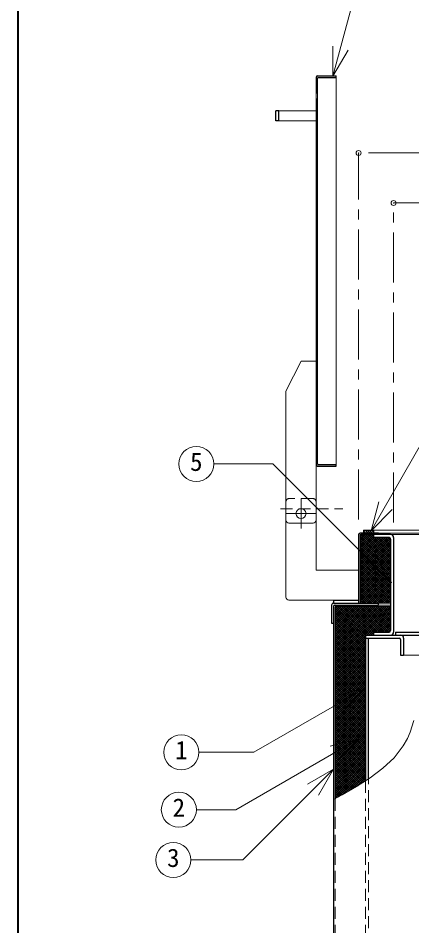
# Model space of a CAD drawing. Units: millimetres at full size, sheet at 1:10; details may follow other scales. Extents: x -2123 to 1927, y -1358 to 1452.
# Drawn here: x -2123 to -1730, y -451 to 457 of the extents above; entities that cross this region are included whole.
import ezdxf
from ezdxf.enums import TextEntityAlignment as Align

# ---------------------------------------------------------------- set-up
doc = ezdxf.new("R2010")
doc.units = ezdxf.units.MM
doc.header["$LTSCALE"] = 10
doc.header["$PDMODE"] = 32
doc.header["$PDSIZE"] = 5
doc.linetypes.add('CHAIN1', pattern=[8, 5, -1, 1, -1])
doc.linetypes.add('DASHED1', pattern=[1.8, 1.2, -0.6])
doc.layers.add('0-0', color=7, linetype='Continuous', lineweight=9)
doc.styles.add('ＭＳ ゴシック', font='')
doc.styles.get('ＭＳ ゴシック').set_extended_font_data('MS Gothic')

msp = doc.modelspace()

# ---------------------------------------------------------------- linework, layer by layer
at = {"layer": '0-0', "color": 1, "lineweight": 40}
msp.add_line((-2122.8, -1358.09), (-2122.8, 1451.91), dxfattribs=at)
at = {"layer": '0-0', "lineweight": 18}
for p, q in [((-1808.35, 398.59), (-1808.35, 428.59)), ((-1808.35, 398.59), (-1793.35, 424.57)), ((-1825.3, 381.91), (-1825.3, 375.91)), ((-1823.8, 375.91), (-1823.8, 381.91)), ((-1862.3, 363.91), (-1825.3, 363.91)), ((-1862.3, 353.91), (-1825.3, 353.91)), ((-1840.3, 113.91), (-1855.3, 83.91)), ((-1840.3, 113.91), (-1825.3, 113.91)), ((-1855.3, -45.09), (-1855.3, 83.91)), ((-1770.36, -55.77), (-1717.12, 36.44)), ((-1927.37, 11.09), (-1868.3, 11.09)), ((-1749.84, -107.37), (-1868.3, 11.09)), ((-1825.3, -45.09), (-1825.3, 10.41)), ((-1770.36, -55.77), (-1762.59, -26.79)), ((-1770.36, -55.77), (-1749.14, -34.55)), ((-1852.3, -48.09), (-1828.3, -48.09)), ((-1749.84, -107.37), (-1764.84, -81.39)), ((-1749.84, -107.37), (-1775.82, -92.37)), ((-1775.49, -212.62), (-1887.37, -277.21)), ((-1775.49, -212.62), (-1804.47, -220.38)), ((-1775.49, -212.62), (-1796.71, -233.83)), ((-1782.06, -263.47), (-1905.3, -334.62)), ((-1782.06, -263.47), (-1811.03, -271.24)), ((-1782.06, -263.47), (-1803.27, -284.68)), ((-1942.3, -277.21), (-1887.37, -277.21)), ((-1807.7, -293.98), (-1898.55, -384.84)), ((-1807.7, -293.98), (-1833.68, -308.98)), ((-1807.7, -293.98), (-1822.7, -319.96)), ((-1944.81, -334.62), (-1905.3, -334.62)), ((-1950.32, -384.84), (-1898.55, -384.84))]:
    msp.add_line(p, q, dxfattribs=at)
at = {"layer": '0-0', "color": 5, "lineweight": 25}
for p, q in [((-1825.3, 397.41), (-1825.3, 381.91)), ((-1823.8, 398.91), (-1805.3, 398.91)), ((-1823.8, 381.91), (-1823.8, 396.66)), ((-1825.3, 381.91), (-1823.8, 381.91)), ((-1825.3, 375.91), (-1823.8, 375.91)), ((-1825.3, 375.91), (-1825.3, 10.41)), ((-1823.8, 11.16), (-1823.8, 375.91)), ((-1862.3, 363.91), (-1865.3, 363.91)), ((-1862.3, 353.91), (-1862.3, 363.91)), ((-1823.05, 10.41), (-1805.3, 10.41)), ((-1805.3, 8.91), (-1805.3, 10.41)), ((-1823.8, 8.91), (-1805.3, 8.91)), ((-1782.8, -59.59), (-1782.8, -128.09)), ((-1762.8, -58.09), (-1781.3, -58.09)), ((-1781.3, -60.34), (-1781.3, -128.09)), ((-1750.8, -59.59), (-1780.55, -59.59)), ((-1777.8, -55.09), (-1767.8, -55.09)), ((-1777.8, -55.09), (-1777.8, -58.09)), ((-1767.8, -55.09), (-1767.8, -58.09)), ((-1767.8, -59.59), (-1767.8, -62.59)), ((-1752.3, -62.59), (-1767.8, -62.59)), ((-1762.8, -58.09), (-1762.8, -59.59)), ((-1747.8, -62.59), (-1747.8, -157.09)), ((-1750.8, -64.09), (-1750.8, -155.59)), ((-1807.8, -125.09), (-1807.8, -128.09)), ((-1807.8, -125.09), (-1782.8, -125.09)), ((-1809.8, -130.09), (-1809.8, -148.09)), ((-1807.8, -128.09), (-1762.8, -128.09)), ((-1807.8, -131.09), (-1807.8, -753.59)), ((-1806.8, -130.09), (-1762.8, -130.09)), ((-1806.3, -132.34), (-1806.3, -323.57)), ((-1805.55, -131.59), (-1787.8, -131.59)), ((-1787.8, -130.09), (-1787.8, -131.59)), ((-1762.8, -130.09), (-1762.8, -128.09)), ((-1809.8, -148.09), (-1807.8, -148.09)), ((-1775.8, -160.09), (-1775.8, -305.69)), ((-1775.8, -160.09), (-1679.02, -160.09)), ((-1775.8, -163.09), (-1742.3, -163.09)), ((-1772.8, -303.79), (-1772.8, -163.09)), ((-1767.8, -157.09), (-1767.8, -160.09)), ((-1767.8, -157.09), (-1752.3, -157.09)), ((-1745.8, -157.09), (-1745.8, -160.09)), ((-1745.8, -157.09), (-1675.2, -157.09)), ((-1737.8, -163.09), (-1737.8, -180.09)), ((-1740.8, -164.59), (-1740.8, -180.09)), ((-1740.8, -180.09), (-1737.8, -180.09))]:
    msp.add_line(p, q, dxfattribs=at)
at = {"layer": '0-0', "color": 4}
for p, q in [((-1805.3, 10.41), (-1805.3, 397.41)), ((-1772.8, 321.91), (-1412.8, 321.91)), ((-1447.8, 271.91), (-1747.8, 271.91)), ((-1855.3, -122.09), (-1855.3, -45.09)), ((-1825.3, -45.09), (-1825.3, -95.09)), ((-1781.3, -62.28), (-1778.61, -59.59)), ((-1781.3, -64.4), (-1776.49, -59.59)), ((-1781.3, -66.52), (-1774.37, -59.59)), ((-1781.3, -68.64), (-1772.25, -59.59)), ((-1781.3, -70.76), (-1770.12, -59.59)), ((-1781.3, -72.88), (-1768, -59.59)), ((-1781.3, -60.16), (-1780.76, -59.62)), ((-1781.3, -60.76), (-1750.8, -91.26)), ((-1781.3, -75.01), (-1767.8, -61.51)), ((-1781.3, -77.13), (-1766.76, -62.59)), ((-1781.3, -79.25), (-1764.64, -62.59)), ((-1781.3, -81.37), (-1762.52, -62.59)), ((-1781.3, -83.49), (-1760.4, -62.59)), ((-1781.3, -85.61), (-1758.28, -62.59)), ((-1781.3, -87.73), (-1756.15, -62.59)), ((-1781.3, -89.86), (-1754.03, -62.59)), ((-1781.3, -91.98), (-1751.95, -62.63)), ((-1781.3, -62.88), (-1750.8, -93.38)), ((-1780.35, -59.59), (-1750.8, -89.14)), ((-1778.23, -59.59), (-1750.8, -87.02)), ((-1777.8, -55.77), (-1775.49, -58.09)), ((-1777.8, -57.89), (-1777.61, -58.09)), ((-1776.37, -55.09), (-1773.37, -58.09)), ((-1776.11, -59.59), (-1750.8, -84.89)), ((-1774.25, -55.09), (-1771.25, -58.09)), ((-1773.99, -59.59), (-1750.8, -82.77)), ((-1772.12, -55.09), (-1769.12, -58.09)), ((-1771.87, -59.59), (-1750.8, -80.65)), ((-1770, -55.09), (-1767.8, -57.29)), ((-1769.75, -59.59), (-1767.8, -61.53)), ((-1767.88, -55.09), (-1767.8, -55.17)), ((-1767.8, -55.09), (-1618.42, -55.09)), ((-1766.75, -62.59), (-1750.8, -78.53)), ((-1764.62, -62.59), (-1750.8, -76.41)), ((-1762.8, -58.09), (-1619.07, -58.09)), ((-1762.5, -62.59), (-1750.8, -74.29)), ((-1760.38, -62.59), (-1750.8, -72.17)), ((-1758.26, -62.59), (-1750.8, -70.05)), ((-1756.14, -62.59), (-1750.8, -67.92)), ((-1754.02, -62.59), (-1750.8, -65.8)), ((-1751.81, -62.67), (-1750.88, -63.6)), ((-1750.8, -59.59), (-1619.4, -59.59)), ((-1781.3, -94.1), (-1750.8, -63.6)), ((-1781.3, -65), (-1750.8, -95.5)), ((-1781.3, -96.22), (-1750.8, -65.72)), ((-1781.3, -67.12), (-1750.8, -97.62)), ((-1781.3, -98.34), (-1750.8, -67.84)), ((-1781.3, -69.24), (-1750.8, -99.74)), ((-1781.3, -100.46), (-1750.8, -69.96)), ((-1781.3, -71.37), (-1750.8, -101.87)), ((-1781.3, -102.58), (-1750.8, -72.08)), ((-1781.3, -73.49), (-1750.8, -103.99)), ((-1781.3, -104.7), (-1750.8, -74.2)), ((-1781.3, -75.61), (-1750.8, -106.11)), ((-1781.3, -106.83), (-1750.8, -76.33)), ((-1781.3, -77.73), (-1750.8, -108.23)), ((-1781.3, -108.95), (-1750.8, -78.45)), ((-1781.3, -79.85), (-1750.8, -110.35)), ((-1781.3, -111.07), (-1750.8, -80.57)), ((-1781.3, -81.97), (-1750.8, -112.47)), ((-1781.3, -113.19), (-1750.8, -82.69)), ((-1781.3, -84.09), (-1750.8, -114.59)), ((-1781.3, -115.31), (-1750.8, -84.81)), ((-1781.3, -86.21), (-1750.8, -116.71)), ((-1781.3, -117.43), (-1750.8, -86.93)), ((-1781.3, -88.34), (-1750.8, -118.84)), ((-1781.3, -119.55), (-1750.8, -89.05)), ((-1781.3, -90.46), (-1750.8, -120.96)), ((-1782.8, -95.09), (-1825.3, -95.09)), ((-1781.3, -121.67), (-1750.8, -91.17)), ((-1781.3, -92.58), (-1750.8, -123.08)), ((-1781.3, -123.8), (-1750.8, -93.3)), ((-1781.3, -94.7), (-1750.8, -125.2)), ((-1781.3, -125.92), (-1750.8, -95.42)), ((-1781.3, -96.82), (-1750.8, -127.32)), ((-1781.3, -128.04), (-1750.8, -97.54)), ((-1781.3, -98.94), (-1752.16, -128.09)), ((-1779.23, -128.09), (-1750.8, -99.66)), ((-1781.3, -101.06), (-1754.28, -128.09)), ((-1781.3, -103.18), (-1756.4, -128.09)), ((-1781.3, -105.31), (-1758.52, -128.09)), ((-1781.3, -107.43), (-1760.64, -128.09)), ((-1777.11, -128.09), (-1750.8, -101.78)), ((-1774.99, -128.09), (-1750.8, -103.9)), ((-1772.86, -128.09), (-1750.8, -106.02)), ((-1770.74, -128.09), (-1750.8, -108.15)), ((-1781.3, -109.55), (-1762.76, -128.09)), ((-1781.3, -111.67), (-1764.88, -128.09)), ((-1781.3, -113.79), (-1767.01, -128.09)), ((-1781.3, -115.91), (-1769.13, -128.09)), ((-1768.62, -128.09), (-1750.8, -110.27)), ((-1766.5, -128.09), (-1750.8, -112.39)), ((-1764.38, -128.09), (-1750.8, -114.51)), ((-1762.26, -128.09), (-1750.8, -116.63)), ((-1852.3, -125.09), (-1807.8, -125.09)), ((-1781.3, -118.03), (-1771.25, -128.09)), ((-1781.3, -120.16), (-1773.37, -128.09)), ((-1781.3, -122.28), (-1775.49, -128.09)), ((-1781.3, -124.4), (-1777.61, -128.09)), ((-1781.3, -126.52), (-1779.73, -128.09)), ((-1760.14, -128.09), (-1750.8, -118.75)), ((-1758.01, -128.09), (-1750.8, -120.87)), ((-1755.89, -128.09), (-1750.8, -122.99)), ((-1753.77, -128.09), (-1750.8, -125.12)), ((-1806.3, -133.95), (-1803.94, -131.59)), ((-1806.3, -136.07), (-1801.82, -131.59)), ((-1806.3, -138.19), (-1799.7, -131.59)), ((-1806.3, -140.31), (-1797.58, -131.59)), ((-1806.3, -142.43), (-1795.46, -131.59)), ((-1806.3, -144.55), (-1793.33, -131.59)), ((-1806.3, -146.67), (-1791.21, -131.59)), ((-1806.3, -148.8), (-1789.09, -131.59)), ((-1806.3, -150.92), (-1786.97, -131.59)), ((-1806.3, -153.04), (-1784.85, -131.59)), ((-1806.3, -155.16), (-1782.73, -131.59)), ((-1806.3, -157.28), (-1780.61, -131.59)), ((-1806.3, -159.4), (-1778.49, -131.59)), ((-1806.3, -161.52), (-1776.36, -131.59)), ((-1806.3, -163.65), (-1774.24, -131.59)), ((-1806.3, -165.77), (-1772.12, -131.59)), ((-1806.3, -167.89), (-1770, -131.59)), ((-1806.3, -170.01), (-1767.88, -131.59)), ((-1806.3, -172.13), (-1765.76, -131.59)), ((-1806.3, -174.25), (-1763.64, -131.59)), ((-1806.3, -176.37), (-1761.51, -131.59)), ((-1806.3, -178.49), (-1759.39, -131.59)), ((-1806.3, -186.98), (-1750.91, -131.59)), ((-1806.3, -184.86), (-1753.03, -131.59)), ((-1806.3, -182.74), (-1755.15, -131.59)), ((-1806.3, -180.62), (-1757.27, -131.59)), ((-1806.3, -133.34), (-1775.8, -163.84)), ((-1806.3, -189.1), (-1750.8, -133.6)), ((-1806.3, -135.46), (-1775.8, -165.96)), ((-1805.86, -131.66), (-1775.8, -161.72)), ((-1803.81, -131.59), (-1775.31, -160.09)), ((-1801.69, -131.59), (-1773.19, -160.09)), ((-1799.57, -131.59), (-1771.07, -160.09)), ((-1797.45, -131.59), (-1768.95, -160.09)), ((-1795.33, -131.59), (-1767.8, -159.11)), ((-1793.2, -131.59), (-1767.7, -157.09)), ((-1791.08, -131.59), (-1765.58, -157.09)), ((-1788.96, -131.59), (-1763.46, -157.09)), ((-1787.8, -131.59), (-1750.8, -131.59)), ((-1786.84, -131.59), (-1761.34, -157.09)), ((-1784.72, -131.59), (-1759.22, -157.09)), ((-1782.6, -131.59), (-1757.1, -157.09)), ((-1780.48, -131.59), (-1754.98, -157.09)), ((-1778.36, -131.59), (-1752.86, -157.09)), ((-1776.23, -131.59), (-1751.21, -156.61)), ((-1775.17, -160.09), (-1750.8, -135.72)), ((-1774.11, -131.59), (-1750.8, -154.9)), ((-1771.99, -131.59), (-1750.8, -152.78)), ((-1769.87, -131.59), (-1750.8, -150.66)), ((-1767.75, -131.59), (-1750.8, -148.53)), ((-1765.63, -131.59), (-1750.8, -146.41)), ((-1763.51, -131.59), (-1750.8, -144.29)), ((-1750.8, -128.09), (-1762.8, -128.09)), ((-1762.8, -130.09), (-1750.8, -130.09)), ((-1761.38, -131.59), (-1750.8, -142.17)), ((-1759.26, -131.59), (-1750.8, -140.05)), ((-1757.14, -131.59), (-1750.8, -137.93)), ((-1755.02, -131.59), (-1750.8, -135.81)), ((-1752.9, -131.59), (-1750.8, -133.68)), ((-1751.65, -128.09), (-1750.8, -127.24)), ((-1806.3, -137.58), (-1775.8, -168.08)), ((-1806.3, -139.7), (-1775.8, -170.2)), ((-1806.3, -141.82), (-1775.8, -172.32)), ((-1806.3, -143.95), (-1775.8, -174.45)), ((-1773.04, -160.09), (-1750.8, -137.84)), ((-1770.92, -160.09), (-1750.8, -139.97)), ((-1765.8, -157.09), (-1750.8, -142.09)), ((-1763.68, -157.09), (-1750.8, -144.21)), ((-1806.3, -146.07), (-1775.8, -176.57)), ((-1806.3, -148.19), (-1775.8, -178.69)), ((-1806.3, -150.31), (-1775.8, -180.81)), ((-1806.3, -152.43), (-1775.8, -182.93)), ((-1761.56, -157.09), (-1750.8, -146.33)), ((-1759.44, -157.09), (-1750.8, -148.45)), ((-1757.32, -157.09), (-1750.8, -150.57)), ((-1755.19, -157.09), (-1750.8, -152.69)), ((-1806.3, -154.55), (-1775.8, -185.05)), ((-1806.3, -156.67), (-1775.8, -187.17)), ((-1806.3, -158.8), (-1775.8, -189.3)), ((-1806.3, -191.22), (-1775.8, -160.72)), ((-1806.3, -160.92), (-1775.8, -191.42)), ((-1806.3, -193.34), (-1775.8, -162.84)), ((-1806.3, -163.04), (-1775.8, -193.54)), ((-1768.8, -160.09), (-1767.8, -159.09)), ((-1753.07, -157.09), (-1750.8, -154.81)), ((-1806.3, -195.47), (-1775.8, -164.97)), ((-1806.3, -197.59), (-1775.8, -167.09)), ((-1806.3, -167.28), (-1775.8, -197.78)), ((-1806.3, -199.71), (-1775.8, -169.21)), ((-1806.3, -169.4), (-1775.8, -199.9)), ((-1806.3, -201.83), (-1775.8, -171.33)), ((-1806.3, -171.52), (-1775.8, -202.02)), ((-1806.28, -165.18), (-1775.8, -195.66)), ((-1806.3, -203.95), (-1775.8, -173.45)), ((-1806.3, -173.64), (-1775.8, -204.14)), ((-1806.3, -206.07), (-1775.8, -175.57)), ((-1806.3, -175.77), (-1775.8, -206.27)), ((-1806.3, -208.19), (-1775.8, -177.69)), ((-1806.3, -177.89), (-1775.8, -208.39)), ((-1806.3, -210.31), (-1775.8, -179.81)), ((-1806.3, -180.01), (-1775.8, -210.51)), ((-1737.8, -180.09), (-1701.6, -180.09)), ((-1806.3, -212.44), (-1775.8, -181.94)), ((-1806.3, -182.13), (-1775.8, -212.63)), ((-1806.3, -214.56), (-1775.8, -184.06)), ((-1806.3, -184.25), (-1775.8, -214.75)), ((-1806.3, -216.68), (-1775.8, -186.18)), ((-1806.3, -186.37), (-1775.8, -216.87)), ((-1806.3, -218.8), (-1775.8, -188.3)), ((-1806.3, -188.49), (-1775.8, -218.99)), ((-1806.3, -220.92), (-1775.8, -190.42)), ((-1806.3, -190.61), (-1775.8, -221.11)), ((-1806.3, -223.04), (-1775.8, -192.54)), ((-1806.3, -192.74), (-1775.8, -223.24)), ((-1806.3, -225.16), (-1775.8, -194.66)), ((-1806.3, -194.86), (-1775.8, -225.36)), ((-1806.3, -227.29), (-1775.8, -196.79)), ((-1806.3, -196.98), (-1775.8, -227.48)), ((-1806.3, -229.41), (-1775.8, -198.91)), ((-1806.3, -199.1), (-1775.8, -229.6)), ((-1806.3, -231.53), (-1775.8, -201.03)), ((-1806.3, -201.22), (-1775.8, -231.72)), ((-1806.3, -233.65), (-1775.8, -203.15)), ((-1806.3, -203.34), (-1775.8, -233.84)), ((-1806.3, -235.77), (-1775.8, -205.27)), ((-1806.3, -205.46), (-1775.8, -235.96)), ((-1806.3, -237.89), (-1775.8, -207.39)), ((-1806.3, -207.59), (-1775.8, -238.09)), ((-1806.3, -240.01), (-1775.8, -209.51)), ((-1806.3, -209.71), (-1775.8, -240.21)), ((-1806.3, -242.13), (-1775.8, -211.63)), ((-1806.3, -211.83), (-1775.8, -242.33)), ((-1806.3, -244.26), (-1775.8, -213.76)), ((-1806.3, -213.95), (-1775.8, -244.45)), ((-1806.3, -246.38), (-1775.8, -215.88)), ((-1806.3, -216.07), (-1775.8, -246.57)), ((-1806.3, -248.5), (-1775.8, -218)), ((-1806.3, -218.19), (-1775.8, -248.69)), ((-1806.3, -250.62), (-1775.8, -220.12)), ((-1806.3, -220.31), (-1775.8, -250.81)), ((-1806.3, -252.74), (-1775.8, -222.24)), ((-1806.3, -222.43), (-1775.8, -252.93)), ((-1806.3, -254.86), (-1775.8, -224.36)), ((-1806.3, -224.56), (-1775.8, -255.06)), ((-1806.3, -256.98), (-1775.8, -226.48)), ((-1806.3, -226.68), (-1775.8, -257.18)), ((-1806.3, -259.1), (-1775.8, -228.6)), ((-1806.3, -228.8), (-1775.8, -259.3)), ((-1806.3, -261.23), (-1775.8, -230.73)), ((-1806.3, -230.92), (-1775.8, -261.42)), ((-1806.3, -263.35), (-1775.8, -232.85)), ((-1806.3, -233.04), (-1775.8, -263.54)), ((-1806.3, -265.47), (-1775.8, -234.97)), ((-1806.3, -235.16), (-1775.8, -265.66)), ((-1806.3, -267.59), (-1775.8, -237.09)), ((-1806.3, -237.28), (-1775.8, -267.78)), ((-1806.3, -269.71), (-1775.8, -239.21)), ((-1806.3, -239.41), (-1775.8, -269.91)), ((-1806.3, -271.83), (-1775.8, -241.33)), ((-1806.3, -241.53), (-1775.8, -272.03)), ((-1806.3, -273.95), (-1775.8, -243.45)), ((-1806.3, -243.65), (-1775.8, -274.15)), ((-1806.3, -276.08), (-1775.8, -245.58)), ((-1806.3, -245.77), (-1775.8, -276.27)), ((-1806.3, -278.2), (-1775.8, -247.7)), ((-1806.3, -247.89), (-1775.8, -278.39)), ((-1806.3, -280.32), (-1775.8, -249.82)), ((-1806.3, -250.01), (-1775.8, -280.51)), ((-1806.3, -282.44), (-1775.8, -251.94)), ((-1806.3, -252.13), (-1775.8, -282.63)), ((-1806.3, -284.56), (-1775.8, -254.06)), ((-1806.3, -254.25), (-1775.8, -284.75)), ((-1806.3, -286.68), (-1775.8, -256.18)), ((-1806.3, -256.38), (-1775.8, -286.88)), ((-1806.3, -288.8), (-1775.8, -258.3)), ((-1806.3, -258.5), (-1775.8, -289)), ((-1806.3, -290.92), (-1775.8, -260.42)), ((-1806.3, -260.62), (-1775.8, -291.12)), ((-1806.3, -293.05), (-1775.8, -262.55)), ((-1806.3, -262.74), (-1775.8, -293.24)), ((-1806.3, -295.17), (-1775.8, -264.67)), ((-1806.3, -264.86), (-1775.8, -295.36)), ((-1806.3, -297.29), (-1775.8, -266.79)), ((-1806.3, -266.98), (-1775.8, -297.48)), ((-1806.3, -299.41), (-1775.8, -268.91)), ((-1806.3, -269.1), (-1775.8, -299.6)), ((-1806.3, -301.53), (-1775.8, -271.03)), ((-1806.3, -271.23), (-1775.8, -301.73)), ((-1806.3, -303.65), (-1775.8, -273.15)), ((-1806.3, -273.35), (-1775.8, -303.85)), ((-1806.3, -305.77), (-1775.8, -275.27)), ((-1806.3, -275.47), (-1775.97, -305.8)), ((-1806.3, -307.9), (-1775.8, -277.4)), ((-1806.3, -277.59), (-1777.27, -306.62)), ((-1806.3, -310.02), (-1775.8, -279.52)), ((-1806.3, -279.71), (-1778.57, -307.45)), ((-1806.3, -312.14), (-1775.8, -281.64)), ((-1806.3, -281.83), (-1779.86, -308.27)), ((-1806.3, -314.26), (-1775.8, -283.76)), ((-1806.3, -283.95), (-1781.16, -309.09)), ((-1806.3, -316.38), (-1775.8, -285.88)), ((-1806.3, -286.07), (-1782.46, -309.92)), ((-1806.3, -318.5), (-1775.8, -288)), ((-1806.3, -288.2), (-1783.76, -310.74)), ((-1806.3, -320.62), (-1775.8, -290.12)), ((-1806.3, -290.32), (-1785.07, -311.55)), ((-1806.3, -322.74), (-1775.8, -292.24)), ((-1806.3, -292.44), (-1786.41, -312.33)), ((-1806.3, -294.56), (-1787.76, -313.1)), ((-1806.3, -296.68), (-1789.11, -313.87)), ((-1806.3, -298.8), (-1790.46, -314.64)), ((-1803.4, -321.97), (-1775.8, -294.37)), ((-1798.64, -319.33), (-1775.8, -296.49)), ((-1793.68, -316.49), (-1775.8, -298.61)), ((-1806.3, -300.92), (-1791.81, -315.42)), ((-1806.3, -303.04), (-1793.16, -316.19)), ((-1806.3, -305.17), (-1794.51, -316.96)), ((-1806.3, -307.29), (-1795.86, -317.73)), ((-1788.71, -313.64), (-1775.8, -300.73)), ((-1783.57, -310.62), (-1775.8, -302.85)), ((-1777.77, -306.94), (-1775.8, -304.97)), ((-1806.3, -309.41), (-1797.21, -318.51)), ((-1806.3, -311.53), (-1798.55, -319.28)), ((-1806.3, -313.65), (-1799.91, -320.04)), ((-1806.3, -315.77), (-1801.28, -320.8)), ((-1806.3, -317.89), (-1802.65, -321.55)), ((-1806.3, -320.02), (-1804.01, -322.3)), ((-1806.3, -322.14), (-1805.38, -323.06))]:
    msp.add_line(p, q, dxfattribs=at)
at = {"layer": '0-0', "color": 4, "linetype": 'CHAIN1'}
for p, q in [((-1782.8, -44.59), (-1782.8, 321.91)), ((-1747.8, -47.59), (-1747.8, 271.91)), ((-1840.3, -23.59), (-1840.3, -53.59)), ((-1855.3, -38.59), (-1825.3, -38.59))]:
    msp.add_line(p, q, dxfattribs=at)
at = {"layer": '0-0', "color": 4, "linetype": 'DASHED1'}
for p, q in [((-1828.3, -23.59), (-1852.3, -23.59)), ((-1860.86, -33.75), (-1798.45, -33.75))]:
    msp.add_line(p, q, dxfattribs=at)
at = {"layer": '0-0', "linetype": 'DASHED1', "lineweight": 18}
for p, q in [((-1775.8, -305.69), (-1775.8, -726.09)), ((-1772.8, -723.09), (-1772.8, -303.79)), ((-1806.3, -323.57), (-1806.3, -752.84))]:
    msp.add_line(p, q, dxfattribs=at)
at = {"layer": '0-0', "lineweight": 18}
for points in [[(-1808.35, 398.59), (-1777.83, 512.5), (-1731.27, 512.5)], [(-1727.64, -245.47), (-1731.31, -256.96), (-1733.99, -263.26), (-1738.2, -270.85), (-1747.31, -282.69), (-1758.41, -293.2), (-1771.06, -302.68), (-1784.83, -311.42), (-1799.28, -319.69), (-1807.8, -324.4)]]:
    msp.add_lwpolyline(points, dxfattribs=at)
at = {"layer": '0-0', "color": 5, "lineweight": 25}
for points in [[(-1823.05, 397.41), (-1805.3, 397.41), (-1805.3, 398.91)], [(-1862.3, 353.91), (-1865.3, 353.91), (-1865.3, 363.91)]]:
    msp.add_lwpolyline(points, dxfattribs=at)
at = {"layer": '0-0', "lineweight": 18}
for centre, radius in [((-1944.87, 11.09), 17.5), ((-1840.3, -38.59), 5), ((-1959.8, -277.21), 17.5), ((-1962.31, -334.62), 17.5), ((-1967.82, -384.84), 17.5)]:
    msp.add_circle(centre, radius, dxfattribs=at)
at = {"layer": '0-0', "color": 5, "lineweight": 25}
for centre, radius, start, end in [((-1823.8, 397.41), 1.5, 90, 180), ((-1823.05, 396.66), 0.75, 90, 180), ((-1823.8, 10.41), 1.5, 180, 270), ((-1823.05, 11.16), 0.75, 180, 270), ((-1781.3, -59.59), 1.5, 90, 180), ((-1780.55, -60.34), 0.75, 90, 180), ((-1752.3, -64.09), 1.5, 0, 90), ((-1750.8, -62.59), 3, 0, 90), ((-1807.8, -130.09), 2, 90, 180), ((-1806.3, -131.59), 1.5, 90, 180), ((-1806.8, -131.09), 1, 90, 180), ((-1805.55, -132.34), 0.75, 90, 180), ((-1752.3, -155.59), 1.5, 270, 0), ((-1750.8, -157.09), 3, 270, 0), ((-1742.3, -164.59), 1.5, 0, 90), ((-1740.8, -163.09), 3, 0, 90)]:
    msp.add_arc(centre, radius, start, end, dxfattribs=at)
at = {"layer": '0-0', "color": 4, "linetype": 'DASHED1'}
for centre, start, end in [((-1852.3, -26.59), 90, 180), ((-1828.3, -26.59), 0, 90)]:
    msp.add_arc(centre, 3, start, end, dxfattribs=at)
at = {"layer": '0-0', "lineweight": 18}
for centre, start, end in [((-1852.3, -45.09), 180, 270), ((-1828.3, -45.09), 270, 0)]:
    msp.add_arc(centre, 3, start, end, dxfattribs=at)
at = {"layer": '0-0', "color": 4}
msp.add_arc((-1852.3, -122.09), 3, 180, 270, dxfattribs=at)
at = {"layer": '0-0', "color": 1}
for p in [(-1782.8, 321.91), (-1747.8, 271.91)]:
    msp.add_point(p, dxfattribs=at)

# ---------------------------------------------------------------- texts
at = {"layer": '0-0', "style": 'ＭＳ ゴシック'}
for s, p in [('5', (-1951.12, -1.41)), ('1', (-1966.05, -289.71)), ('2', (-1968.56, -347.12)), ('3', (-1974.07, -397.34))]:
    msp.add_text(s, height=18.33, dxfattribs=at).set_placement(p, align=Align.BOTTOM_LEFT)

doc.saveas('drawing.dxf')
